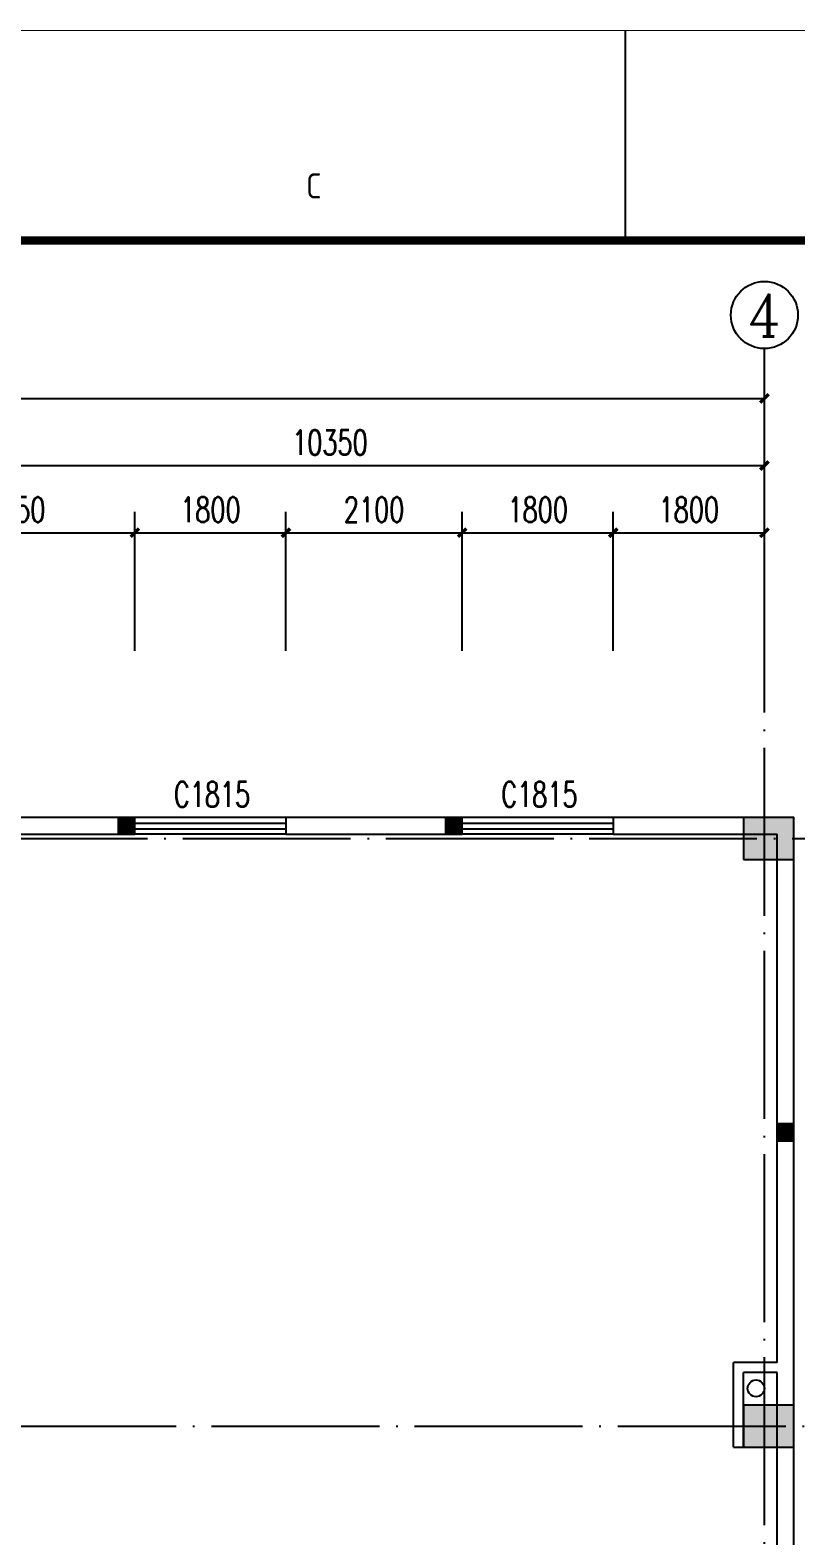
# Model space of a CAD drawing. Extents: x -93062 to 326984, y -142534 to 91021.
# Drawn here: x 162143 to 171264, y 73065 to 91001 of the extents above; entities that cross this region are included whole.
import ezdxf
from ezdxf.enums import TextEntityAlignment as Align

# ---------------------------------------------------------------- set-up
doc = ezdxf.new("R2010")
doc.units = 0
doc.header["$LTSCALE"] = 1000
doc.header["$MEASUREMENT"] = 0
doc.linetypes.add('DOTE', pattern=[2.42, 2, -0.2, 0.02, -0.2])
doc.layers.get('0').update_dxf_attribs({"color": 8})
doc.layers.get('Defpoints').update_dxf_attribs({"color": 8})
for name, color, linetype in [('AXIS', 8, 'Continuous'), ('AXIS_TEXT', 8, 'Continuous'), ('COLUMN', 8, 'Continuous'), ('DOTE', 8, 'DOTE'), ('GROUND', 8, 'Continuous'), ('PUB_HATCH', 8, 'Continuous'), ('WALL', 8, 'Continuous'), ('WINDOW', 8, 'Continuous'), ('WINDOW_TEXT', 8, 'Continuous')]:
    doc.layers.add(name, color=color, linetype=linetype)
doc.styles.add('_TCH_AXIS', font='COMPLEX', dxfattribs={"bigfont": 'GBCBIG'})
doc.styles.add('_TCH_DIM_T3', font='SIMPLEX', dxfattribs={"width": 0.705882, "bigfont": 'GBCBIG'})
doc.styles.add('_TCH_WINDOW', font='SIMPLEX', dxfattribs={"bigfont": 'GBCBIG'})
doc.styles.get("Standard").update_dxf_attribs({"font": 'gbenor.shx', "bigfont": 'gbcbig.shx'})
doc.styles.add('TK', font='GEDITXT.SHX', dxfattribs={"width": 0.85, "height": 3.5, "bigfont": 'DXT.SHX'})
doc.dimstyles.new('_TCH_ARCH&&100', dxfattribs={"dimtxt": 297.5, "dimasz": 100, "dimexe": 250, "dimexo": 300, "dimgap": 126.25, "dimtad": 1, "dimdec": 0, "dimzin": 0, "dimdsep": 46, "dimtxsty": '_TCH_DIM_T3', "dimblk": 'ARCHTICK', "dimcen": 0.09, "dimazin": 2, "dimtfac": 1, "dimtdec": 0, "dimtix": 1, "dimtmove": 2, "dimatfit": 3, "dimfxl": 1, "dimtolj": 1, "dimtzin": 0, "dimarcsym": 0})

# ---------------------------------------------------------------- blocks, each defined once
blk = doc.blocks.new('GEDI_WK_A1_V')
at = {"color": 3}
blk.add_line((445.5, 816), (445.5, 841), dxfattribs=at)
for points, const_width in [([(0, 841), (0, 0), (594, 0), (594, 841)], 0.1), ([(10, 816), (10, 10), (584, 10), (584, 816)], 1)]:
    blk.add_lwpolyline(points, close=True, dxfattribs=dict(at, const_width=const_width))
blk.add_text('C', height=3, dxfattribs=at).set_placement((408.38, 821), align=Align.CENTER)
blk = doc.blocks.new('A$C711966D6')
blk.add_blockref('GEDI_WK_A1_V', (0, 0))
at = {"style": 'TK', "width": 0.85}
for tag, height, p in [('PROJECTNAME', 4.75, (529, 44)), ('PHASE', 4, (571, 44)), ('DRAWINGNAME', 4.75, (539, 31))]:
    blk.add_attdef(tag, text='', height=height, dxfattribs=at).set_placement(p, align=Align.MIDDLE_CENTER)
for tag, p, height in [('APPROVE', (416, 32.75), 3.5), ('DESIGN', (461, 32.75), 3.5), ('REVIEW1', (416, 25.75), 3.5), ('DRAW', (461, 25.75), 3.5), ('REVIEW2', (416, 18.75), 3.5), ('PROPORTION', (461, 18.75), 3.5), ('DRAWINGNUMBER', (511, 18.5), 4), ('CHECK', (416, 11.75), 3.5), ('DATE', (461, 11.75), 3.5), ('VERSION', (577, 11.75), 3.5)]:
    blk.add_attdef(tag, p, '', height=height, dxfattribs=at)
blk = doc.blocks.new('是飞洒发时')
at = {"xscale": 100, "yscale": 100, "zscale": 100}
blk.add_blockref('A$C711966D6', (0, 0), dxfattribs=at)
blk = doc.blocks.new('_FZH')
blk.add_lwpolyline([(-0.5, -0.5), (0.5, -0.5), (0.5, 0.5), (-0.5, 0.5)], close=True)
at = {"layer": 'PUB_HATCH'}
blk.add_solid([(-0.5, -0.5), (0.5, -0.5), (-0.5, 0.5), (0.5, 0.5)], dxfattribs=at)
blk = doc.blocks.new('saf')
at = {"layer": 'COLUMN', "xscale": 599.9999999991487, "yscale": 500, "zscale": 500, "rotation": 4.863619404109404e-11}
for p in [(23150, 0), (23150, -7000)]:
    blk.add_blockref('_FZH', p, dxfattribs=at)
blk = doc.blocks.new('A$C2CBA13EF')
at = {"layer": 'GROUND'}
blk.add_circle((23000, 27950), 100, dxfattribs=at)
blk = doc.blocks.new('_ArchTick')
at = {"color": 0, "linetype": 'ByBlock', "const_width": 0.4}
blk.add_lwpolyline([(-0.5, -0.5), (0.5, 0.5)], dxfattribs=at)
blk = doc.blocks.new('*D1107')
at = {"layer": 'AXIS', "color": 0, "lineweight": -2, "transparency": 16777216}
for p, q in [((160539, 83608), (160539, 85264)), ((163390, 83608), (163390, 85264)), ((160539, 85014), (163390, 85014))]:
    blk.add_line(p, q, dxfattribs=at)
at = {"layer": 'Defpoints', "color": 0, "transparency": 16777216}
for p in [(163390, 85014), (160539, 83308), (163390, 83308)]:
    blk.add_point(p, dxfattribs=at)
at = {"layer": 'AXIS', "color": 0, "lineweight": -2, "transparency": 16777216, "xscale": 100, "yscale": 100, "zscale": 100, "rotation": 180}
blk.add_blockref('_ArchTick', (160539, 85014), dxfattribs=at)
at = {"layer": 'AXIS', "color": 0, "lineweight": -2, "transparency": 16777216, "xscale": 100, "yscale": 100, "zscale": 100}
blk.add_blockref('_ArchTick', (163390, 85014), dxfattribs=at)
at = {"layer": 'AXIS', "color": 0, "transparency": 16777216, "insert": (161965, 85289), "char_height": 297.5, "attachment_point": 5, "style": '_TCH_DIM_T3'}
blk.add_mtext('\\A1;2850', dxfattribs=at)
blk = doc.blocks.new('*D1108')
at = {"layer": 'AXIS', "color": 0, "lineweight": -2, "transparency": 16777216}
for p, q in [((163390, 83608), (163390, 85264)), ((165190, 83608), (165190, 85264)), ((163390, 85014), (165190, 85014))]:
    blk.add_line(p, q, dxfattribs=at)
at = {"layer": 'Defpoints', "color": 0, "transparency": 16777216}
for p in [(165190, 85014), (163390, 83308), (165190, 83308)]:
    blk.add_point(p, dxfattribs=at)
at = {"layer": 'AXIS', "color": 0, "lineweight": -2, "transparency": 16777216, "xscale": 100, "yscale": 100, "zscale": 100, "rotation": 180}
blk.add_blockref('_ArchTick', (163390, 85014), dxfattribs=at)
at = {"layer": 'AXIS', "color": 0, "lineweight": -2, "transparency": 16777216, "xscale": 100, "yscale": 100, "zscale": 100}
blk.add_blockref('_ArchTick', (165190, 85014), dxfattribs=at)
at = {"layer": 'AXIS', "color": 0, "transparency": 16777216, "insert": (164290, 85289), "char_height": 297.5, "attachment_point": 5, "style": '_TCH_DIM_T3'}
blk.add_mtext('\\A1;1800', dxfattribs=at)
blk = doc.blocks.new('*D1109')
at = {"layer": 'AXIS', "color": 0, "lineweight": -2, "transparency": 16777216}
for p, q in [((165190, 83608), (165190, 85264)), ((167289, 83608), (167289, 85264)), ((165190, 85014), (167289, 85014))]:
    blk.add_line(p, q, dxfattribs=at)
at = {"layer": 'Defpoints', "color": 0, "transparency": 16777216}
for p in [(167289, 85014), (165190, 83308), (167289, 83308)]:
    blk.add_point(p, dxfattribs=at)
at = {"layer": 'AXIS', "color": 0, "lineweight": -2, "transparency": 16777216, "xscale": 100, "yscale": 100, "zscale": 100, "rotation": 180}
blk.add_blockref('_ArchTick', (165190, 85014), dxfattribs=at)
at = {"layer": 'AXIS', "color": 0, "lineweight": -2, "transparency": 16777216, "xscale": 100, "yscale": 100, "zscale": 100}
blk.add_blockref('_ArchTick', (167289, 85014), dxfattribs=at)
at = {"layer": 'AXIS', "color": 0, "transparency": 16777216, "insert": (166240, 85289), "char_height": 297.5, "attachment_point": 5, "style": '_TCH_DIM_T3'}
blk.add_mtext('\\A1;2100', dxfattribs=at)
blk = doc.blocks.new('*D1110')
at = {"layer": 'AXIS', "color": 0, "lineweight": -2, "transparency": 16777216}
for p, q in [((167289, 83608), (167289, 85264)), ((169089, 83608), (169089, 85264)), ((167289, 85014), (169089, 85014))]:
    blk.add_line(p, q, dxfattribs=at)
at = {"layer": 'Defpoints', "color": 0, "transparency": 16777216}
for p in [(169089, 85014), (167289, 83308), (169089, 83308)]:
    blk.add_point(p, dxfattribs=at)
at = {"layer": 'AXIS', "color": 0, "lineweight": -2, "transparency": 16777216, "xscale": 100, "yscale": 100, "zscale": 100, "rotation": 180}
blk.add_blockref('_ArchTick', (167289, 85014), dxfattribs=at)
at = {"layer": 'AXIS', "color": 0, "lineweight": -2, "transparency": 16777216, "xscale": 100, "yscale": 100, "zscale": 100}
blk.add_blockref('_ArchTick', (169089, 85014), dxfattribs=at)
at = {"layer": 'AXIS', "color": 0, "transparency": 16777216, "insert": (168189, 85289), "char_height": 297.5, "attachment_point": 5, "style": '_TCH_DIM_T3'}
blk.add_mtext('\\A1;1800', dxfattribs=at)
blk = doc.blocks.new('*D1111')
at = {"layer": 'AXIS', "color": 0, "lineweight": -2, "transparency": 16777216}
for p, q in [((169089, 83608), (169089, 85264)), ((170889, 83608), (170889, 85264)), ((169089, 85014), (170889, 85014))]:
    blk.add_line(p, q, dxfattribs=at)
at = {"layer": 'Defpoints', "color": 0, "transparency": 16777216}
for p in [(170889, 85014), (169089, 83308), (170889, 83308)]:
    blk.add_point(p, dxfattribs=at)
at = {"layer": 'AXIS', "color": 0, "lineweight": -2, "transparency": 16777216, "xscale": 100, "yscale": 100, "zscale": 100, "rotation": 180}
blk.add_blockref('_ArchTick', (169089, 85014), dxfattribs=at)
at = {"layer": 'AXIS', "color": 0, "lineweight": -2, "transparency": 16777216, "xscale": 100, "yscale": 100, "zscale": 100}
blk.add_blockref('_ArchTick', (170889, 85014), dxfattribs=at)
at = {"layer": 'AXIS', "color": 0, "transparency": 16777216, "insert": (169989, 85289), "char_height": 297.5, "attachment_point": 5, "style": '_TCH_DIM_T3'}
blk.add_mtext('\\A1;1800', dxfattribs=at)
blk = doc.blocks.new('*D1158')
at = {"layer": 'AXIS', "color": 0, "lineweight": -2, "transparency": 16777216}
for p, q in [((160539, 84408), (160539, 86064)), ((170889, 84408), (170889, 86064)), ((160539, 85814), (170889, 85814))]:
    blk.add_line(p, q, dxfattribs=at)
at = {"layer": 'Defpoints', "color": 0, "transparency": 16777216}
for p in [(170889, 85814), (160539, 84108), (170889, 84108)]:
    blk.add_point(p, dxfattribs=at)
at = {"layer": 'AXIS', "color": 0, "lineweight": -2, "transparency": 16777216, "xscale": 100, "yscale": 100, "zscale": 100, "rotation": 180}
blk.add_blockref('_ArchTick', (160539, 85814), dxfattribs=at)
at = {"layer": 'AXIS', "color": 0, "lineweight": -2, "transparency": 16777216, "xscale": 100, "yscale": 100, "zscale": 100}
blk.add_blockref('_ArchTick', (170889, 85814), dxfattribs=at)
at = {"layer": 'AXIS', "color": 0, "transparency": 16777216, "insert": (165714, 86089), "char_height": 297.5, "attachment_point": 5, "style": '_TCH_DIM_T3'}
blk.add_mtext('\\A1;10350', dxfattribs=at)
blk = doc.blocks.new('*D1160')
at = {"layer": 'AXIS', "color": 0, "lineweight": -2, "transparency": 16777216}
for p, q in [((147789, 84408), (147789, 86864)), ((170889, 84408), (170889, 86864)), ((147789, 86614), (170889, 86614))]:
    blk.add_line(p, q, dxfattribs=at)
at = {"layer": 'Defpoints', "color": 0, "transparency": 16777216}
for p in [(170889, 86614), (147789, 84108), (170889, 84108)]:
    blk.add_point(p, dxfattribs=at)
at = {"layer": 'AXIS', "color": 0, "lineweight": -2, "transparency": 16777216, "xscale": 100, "yscale": 100, "zscale": 100, "rotation": 180}
blk.add_blockref('_ArchTick', (147789, 86614), dxfattribs=at)
at = {"layer": 'AXIS', "color": 0, "lineweight": -2, "transparency": 16777216, "xscale": 100, "yscale": 100, "zscale": 100}
blk.add_blockref('_ArchTick', (170889, 86614), dxfattribs=at)
at = {"layer": 'AXIS', "color": 0, "transparency": 16777216, "insert": (159339, 86889), "char_height": 297.5, "attachment_point": 5, "style": '_TCH_DIM_T3'}
blk.add_mtext('\\A1;23100', dxfattribs=at)
blk = doc.blocks.new('$TCHSYS$WIN2D')
for p, q in [((-0.5, 0.5), (0.5, 0.5)), ((0.5, 0.1667), (-0.5, 0.1667)), ((0.5, -0.1667), (-0.5, -0.1667)), ((-0.5, -0.5), (0.5, -0.5))]:
    blk.add_line(p, q)

msp = doc.modelspace()

# ---------------------------------------------------------------- hatches: boundary and pattern name
at = {"layer": 'PUB_HATCH'}
for points in [[(163189.8, 81622.1), (163189.8, 81422.1), (163389.8, 81422.1), (163389.8, 81622.1)], [(167089.4, 81622.1), (167089.4, 81422.1), (167289.4, 81422.1), (167289.4, 81622.1)], [(171039.4, 77972.1), (171039.4, 77772.1), (171239.4, 77772.1), (171239.4, 77972.1)]]:
    msp.add_hatch(color=256, dxfattribs=at).paths.add_polyline_path(points)

# ---------------------------------------------------------------- linework, layer by layer
at = {"layer": 'AXIS'}
msp.add_line((170889.4, 84000.9), (170889.4, 87207), dxfattribs=at)
msp.add_circle((170889.4, 87607), 400, dxfattribs=at)
at = {"layer": 'COLUMN'}
for p, q in [((163189.8, 81622.1), (163189.8, 81422.1)), ((163389.8, 81622.1), (163189.8, 81622.1)), ((163389.8, 81422.1), (163389.8, 81622.1)), ((167089.4, 81622.1), (167089.4, 81422.1)), ((167289.4, 81622.1), (167089.4, 81622.1)), ((167289.4, 81422.1), (167289.4, 81622.1)), ((163189.8, 81422.1), (163389.8, 81422.1)), ((167089.4, 81422.1), (167289.4, 81422.1)), ((171039.4, 77972.1), (171039.4, 77772.1)), ((171239.4, 77972.1), (171039.4, 77972.1)), ((171239.4, 77772.1), (171239.4, 77972.1)), ((171039.4, 77772.1), (171239.4, 77772.1))]:
    msp.add_line(p, q, dxfattribs=at)
at = {"layer": 'DOTE'}
for p, q in [((144600.9, 81372.1), (173506.9, 81372.1)), ((144942.6, 74372.1), (173506.9, 74372.1))]:
    msp.add_line(p, q, dxfattribs=at)
msp.add_lwpolyline([(170889.4, 22372.1), (170889.4, 86156)], dxfattribs=at)
at = {"layer": 'WALL'}
for p, q in [((163389.8, 81622.1), (160339.4, 81622.1)), ((163389.8, 81422.1), (163389.8, 81622.1)), ((167289.4, 81622.1), (165189.8, 81622.1)), ((165189.8, 81622.1), (165189.8, 81422.1)), ((167289.4, 81422.1), (167289.4, 81622.1)), ((171239.4, 81622.1), (169089.4, 81622.1)), ((169089.4, 81622.1), (169089.4, 81422.1)), ((171239.4, 75072.1), (171239.4, 81622.1)), ((160439.4, 81422.1), (163389.8, 81422.1)), ((165189.8, 81422.1), (167289.4, 81422.1)), ((169089.4, 81422.1), (171039.4, 81422.1)), ((171039.4, 75132.1), (171039.4, 81422.1)), ((170519.4, 74122.1), (170519.4, 75132.1)), ((171039.4, 75132.1), (170519.4, 75132.1)), ((170639.4, 74122.1), (170639.4, 75012.1)), ((171039.4, 75012.1), (170639.4, 75012.1)), ((171039.4, 60472.1), (171039.4, 75012.1)), ((171239.4, 60472.1), (171239.4, 75072.1)), ((170519.4, 74122.1), (170639.4, 74122.1))]:
    msp.add_line(p, q, dxfattribs=at)

# ---------------------------------------------------------------- block references
msp.add_blockref('是飞洒发时', (124684, 6896))
at = {"layer": 'COLUMN'}
msp.add_blockref('saf', (147789.4, 81372.1), dxfattribs=at)
at = {"layer": 'GROUND'}
msp.add_blockref('A$C2CBA13EF', (147789.4, 46872.1), dxfattribs=at)
at = {"layer": 'WINDOW'}
ref = msp.add_blockref('$TCHSYS$WIN2D', (164289.8, 81522.1), dxfattribs=dict(at, xscale=1800, yscale=200, zscale=1800, rotation=180))
ref.add_attrib('A', 'C1815', (163854.8, 81748.3), dxfattribs={"layer": 'WINDOW_TEXT', "height": 297.5, "style": '_TCH_WINDOW', "width": 0.705882})
ref = msp.add_blockref('$TCHSYS$WIN2D', (168189.4, 81522.1), dxfattribs=dict(at, xscale=1800, yscale=200, zscale=1800, rotation=180))
ref.add_attrib('A', 'C1815', (167754.4, 81748.3), dxfattribs={"layer": 'WINDOW_TEXT', "height": 297.5, "style": '_TCH_WINDOW', "width": 0.705882})

# ---------------------------------------------------------------- texts
at = {"layer": 'AXIS_TEXT', "style": '_TCH_AXIS'}
msp.add_text('4', height=509.1, dxfattribs=at).set_placement((170695.5, 87352.5), (171083.3, 87352.5), align=Align.FIT)

# ---------------------------------------------------------------- dimensions: what is measured, and where the dimension line sits
at = {"layer": 'AXIS'}
for p1, p2, distance, picture, middle in [((147789.4, 84107.7), (170889.4, 84107.7), 2506.1, '*D1160', (159339.4, 86888.8)), ((160539.4, 84107.7), (170889.4, 84107.7), 1706.1, '*D1158', (165714.4, 86088.8)), ((160539.4, 83307.7), (163389.8, 83307.7), 1706.1, '*D1107', (161964.6, 85288.8)), ((163389.8, 83307.7), (165189.8, 83307.7), 1706.1, '*D1108', (164289.8, 85288.8)), ((165189.8, 83307.7), (167289.4, 83307.7), 1706.1, '*D1109', (166239.6, 85288.8)), ((167289.4, 83307.7), (169089.4, 83307.7), 1706.1, '*D1110', (168189.4, 85288.8)), ((169089.4, 83307.7), (170889.4, 83307.7), 1706.1, '*D1111', (169989.4, 85288.8))]:
    dim = msp.add_aligned_dim(p1=p1, p2=p2, distance=distance, dimstyle='_TCH_ARCH&&100', dxfattribs=at)
    dim.commit()
    dim.dimension.update_dxf_attribs({"geometry": picture, "text_midpoint": middle})

doc.saveas('drawing.dxf')
